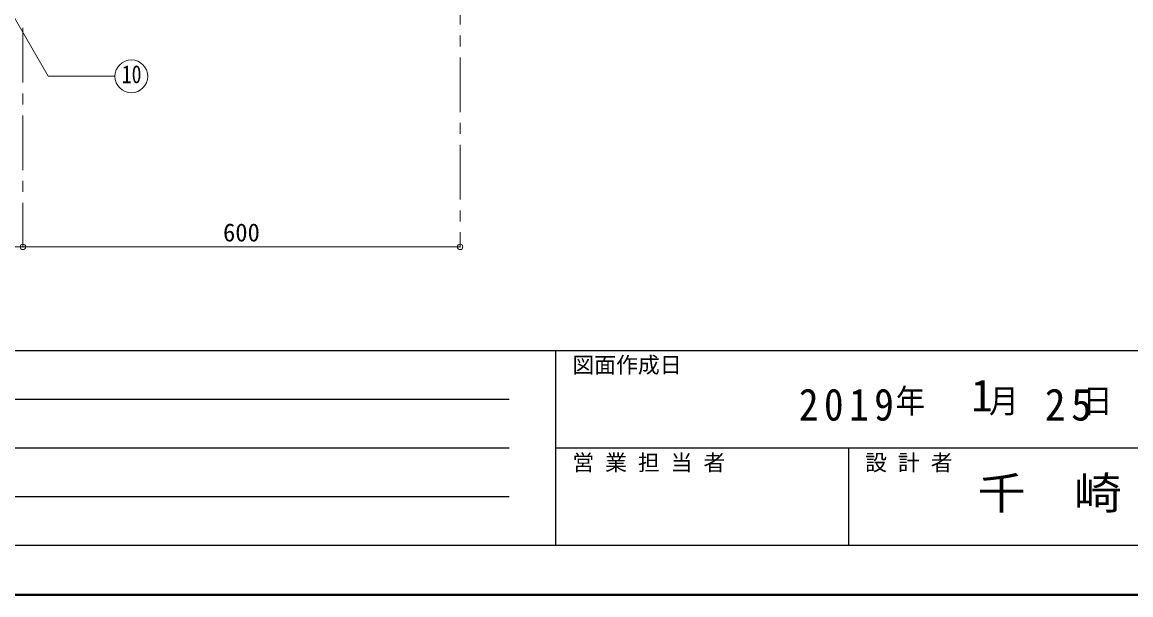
# Model space of a CAD drawing. Units: millimetres at full size, sheet at 1:15; details may follow other scales. Extents: x -3151 to 2924, y -2106 to 2109.
# Drawn here: x -929 to 592, y -2106 to -1320 of the extents above; entities that cross this region are included whole.
import ezdxf
from ezdxf.enums import TextEntityAlignment as Align

# ---------------------------------------------------------------- set-up
doc = ezdxf.new("R2010")
doc.units = ezdxf.units.MM
doc.header["$LTSCALE"] = 15
doc.header["$PDMODE"] = 32
doc.header["$PDSIZE"] = 7.5
doc.linetypes.add('CHAIN1', pattern=[8, 5, -1, 1, -1])
doc.layers.add('0-0____1', color=7, linetype='Continuous', lineweight=9)
doc.styles.add('ＭＳ ゴシック', font='')
doc.styles.get('ＭＳ ゴシック').set_extended_font_data('MS Gothic')

msp = doc.modelspace()

# ---------------------------------------------------------------- linework, layer by layer
at = {"layer": '0-0____1', "color": 4, "linetype": 'CHAIN1'}
for p, q in [((-328.4, -1128.33), (-328.4, -1628.33)), ((-928.4, -1327.93), (-928.4, -1628.33))]:
    msp.add_line(p, q, dxfattribs=at)
at = {"layer": '0-0____1', "color": 4}
for q in [(-2438.4, -1628.33), (-328.4, -1628.33)]:
    msp.add_line((-928.4, -1628.33), q, dxfattribs=at)
at = {"layer": '0-0____1', "color": 6, "lineweight": 25}
for p, q in [((-3083.4, -1770.47), (2856.6, -1770.47)), ((-196.97, -2038.33), (-196.97, -1770.47)), ((-1654.12, -1837.43), (-261.26, -1837.43)), ((-261.26, -1904.4), (-1654.12, -1904.4)), ((2856.6, -1904.4), (-196.97, -1904.4)), ((204.81, -2038.33), (204.81, -1904.4)), ((-261.26, -1971.36), (-1654.12, -1971.36)), ((2856.6, -2038.33), (-3083.4, -2038.33))]:
    msp.add_line(p, q, dxfattribs=at)
at = {"layer": '0-0____1', "color": 1, "lineweight": 40}
msp.add_line((2924.1, -2105.83), (-3150.9, -2105.83), dxfattribs=at)
at = {"layer": '0-0____1', "lineweight": 18}
msp.add_lwpolyline([(-1093.98, -1047.1), (-893.52, -1394.3), (-801.98, -1394.3)], dxfattribs=at)
msp.add_circle((-779.48, -1394.3), 22.5, dxfattribs=at)
at = {"layer": '0-0____1', "color": 1}
for p in [(-928.4, -1628.33), (-328.4, -1628.33)]:
    msp.add_point(p, dxfattribs=at)

# ---------------------------------------------------------------- texts
at = {"layer": '0-0____1', "style": 'ＭＳ ゴシック'}
for s, height, width, p in [('10', 24.74, 0.8, (-792.6, -1411.18)), ('千\u3000崎', 43.99, 1.1, (381.6, -2001.36))]:
    msp.add_text(s, height=height, dxfattribs=dict(at, width=width)).set_placement(p, align=Align.BOTTOM_LEFT)
for s, height, p in [('600', 24.74, (-653.72, -1628.33)), ('図面作成日', 21.99, (-174.47, -1807.97)), ('1', 43.99, (372.6, -1867.43)), ('営 業 担 当 者', 21.99, (-174.47, -1941.9)), ('設 計 者', 21.99, (227.31, -1941.9))]:
    msp.add_text(s, height=height, dxfattribs=at).set_placement(p, align=Align.BOTTOM_LEFT)
at = {"layer": '0-0____1', "attachment_point": 7, "style": 'ＭＳ ゴシック'}
for s, insert, char_height in [('\\T1.28;\\W0.9;2019', (136.35, -1867.43), 43.99), ('\\T1.27;\\W0.9;年\\~\\~\\~月\\~\\~\\~日', (269.1, -1859.93), 32.99), ('\\T1.27;\\W0.95;25', (473.85, -1867.43), 43.99)]:
    msp.add_mtext(s, dxfattribs=dict(at, insert=insert, char_height=char_height))

doc.saveas('drawing.dxf')
